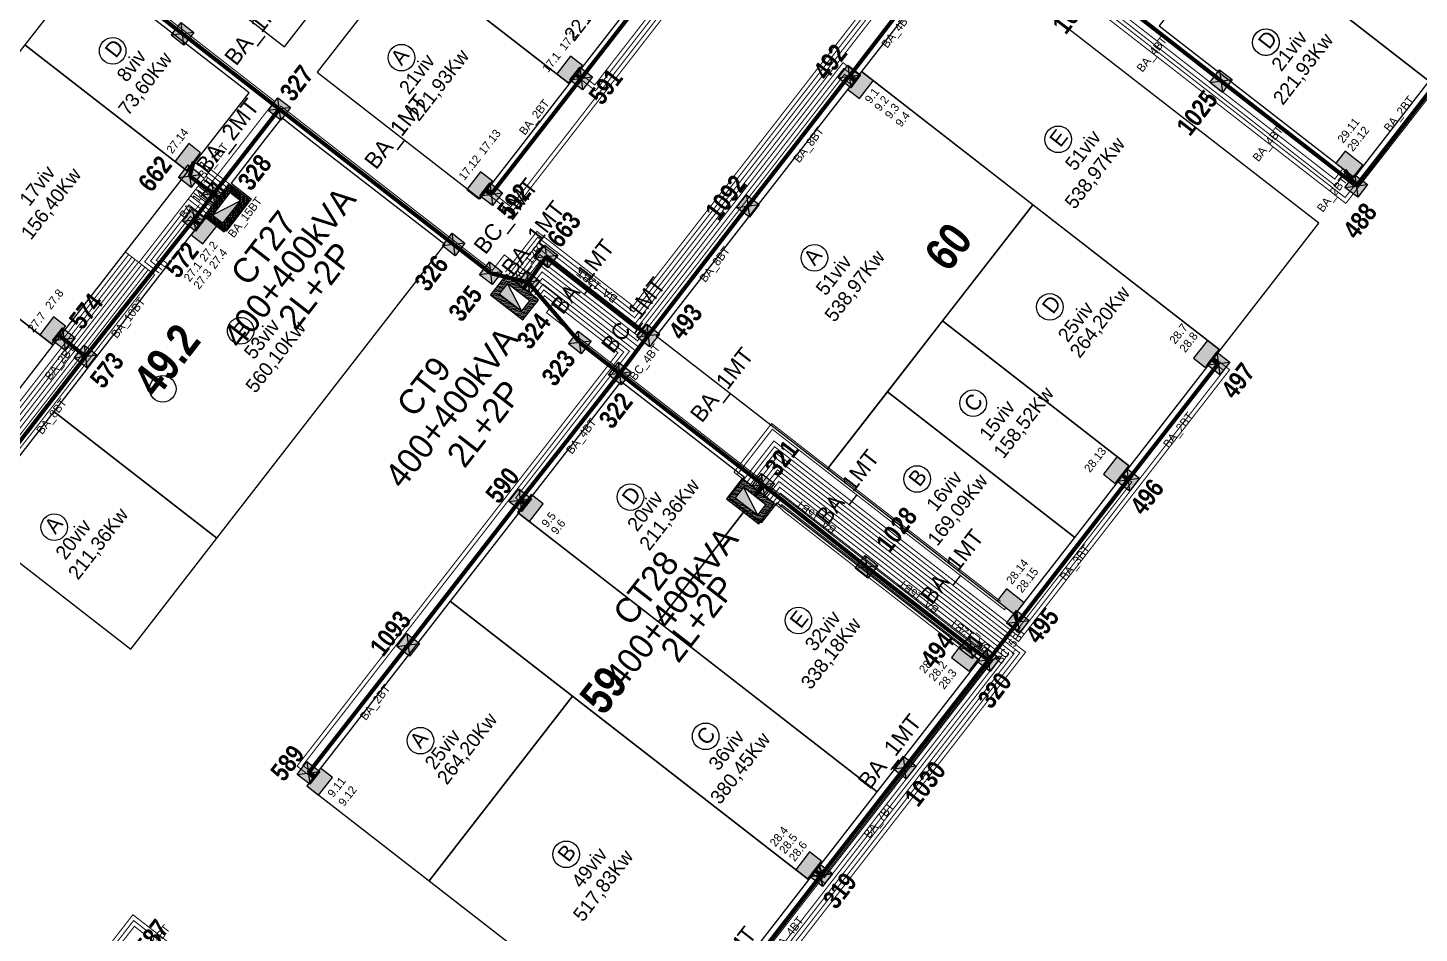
# Model space of a CAD drawing. Header units: metres. Extents: x 750363 to 753809, y 4417932 to 4421953.
# Drawn here: x 752664.9 to 753001.8, y 4419454.3 to 4419673.5 of the extents above; entities that cross this region are included whole.
import ezdxf
from ezdxf.enums import TextEntityAlignment as Align

# ---------------------------------------------------------------- set-up
doc = ezdxf.new("R2010")
doc.units = ezdxf.units.M
doc.linetypes.add('RAYITAS', pattern=[0.375, 0.25, -0.125])
doc.linetypes.add('TRAZOS2', pattern=[9.525, 6.35, -3.175])
for name, color, linetype in [('--norte h4', 7, 'TRAZOS2'), ('0-MANZANAS', 10, 'Continuous'), ('0-REPARCELACION', 5, 'Continuous'), ('1-CT', 2, 'TRAZOS2'), ('1-CT-TXT', 3, 'TRAZOS2'), ('1-LINEAS-MT', 7, 'Continuous'), ('2-ARQUETAS-CRUCE', 10, 'Continuous'), ('2-ARQUETAS-PASO', 170, 'Continuous'), ('2-ARQUETAS-TRAFO', 7, 'Continuous'), ('2-CARGAS-BT', 7, 'Continuous'), ('2-HORNACINAS', 7, 'Continuous'), ('2-HORNACINAS-TXT-SIMPLE', 2, 'Continuous'), ('2-LINEAS-BT', 10, 'Continuous'), ('2-TEXTO ZANJA-BT', 7, 'Continuous'), ('2-TEXTO ZANJA-MT', 7, 'Continuous'), ('2-TEXTO-ARQUETA-MT', 7, 'Continuous'), ('2-ZANJAS-BT', 170, 'Continuous'), ('2-ZANJAS-MT', 10, 'Continuous'), ('2-ZANJAS-MT-BT', 82, 'Continuous')]:
    doc.layers.add(name, color=color, linetype=linetype)
doc.styles.add('Century', font='GOTHIC.TTF')
doc.styles.add('Century_1_1000', font='GOTHIC.TTF', dxfattribs={"height": 2})
doc.styles.add('Century_1_2000', font='GOTHIC.TTF', dxfattribs={"height": 4})
doc.styles.add('Century_1_2500', font='GOTHIC.TTF', dxfattribs={"height": 6})
doc.styles.add('Urbanismo_1_1000', font='swisscb.ttf', dxfattribs={"height": 3})
doc.styles.add('Urbanismo_1_2500', font='swisscb.ttf', dxfattribs={"height": 8})

# ---------------------------------------------------------------- blocks, each defined once
blk = doc.blocks.new('ct')
at = {"linetype": 'Continuous'}
h = blk.add_hatch(dxfattribs=at)
h.set_pattern_fill('ANSI31', color=253, scale=0.1, angle=-142.1201, style=0)
h.set_pattern_definition([(45, (0, -5e-10), (-0.2245064, 0.2245064), [])])
h.paths.add_polyline_path([(-1183.13, 162.26), (-1193.03, 162.26), (-1193.03, 156.06), (-1183.13, 156.06)])
h.paths.add_polyline_path([(-1184.63, 160.76), (-1184.63, 157.56), (-1191.53, 157.56), (-1191.53, 160.76)], flags=16)
blk.add_hatch(color=80, dxfattribs=at).paths.add_polyline_path([(-1191.53, 160.76), (-1191.53, 157.56), (-1184.63, 157.56)])
at = {"color": 80, "linetype": 'Continuous'}
blk.add_line((-1184.63, 157.56), (-1191.53, 160.76), dxfattribs=at)
at = {"color": 5, "linetype": 'Continuous'}
blk.add_lwpolyline([(-1193.03, 156.06), (-1183.13, 156.06), (-1183.13, 162.26), (-1193.03, 162.26)], close=True, dxfattribs=at)
at = {"color": 6, "linetype": 'Continuous'}
blk.add_lwpolyline([(-1191.53, 157.56), (-1184.63, 157.56), (-1184.63, 160.76), (-1191.53, 160.76)], close=True, dxfattribs=at)
blk = doc.blocks.new('HORNACINA')
at = {"layer": '--norte h4'}
blk.add_hatch(color=141, dxfattribs=at).paths.add_polyline_path([(-3.63, 2.72), (-3.63, -2.72), (0, -2.72), (0, 2.72)])
at = {"layer": '--norte h4', "color": 5}
blk.add_lwpolyline([(-3.63, 2.72), (-3.63, -2.72), (0, -2.72), (0, 2.72)], close=True, dxfattribs=at)
blk = doc.blocks.new('Arqueta 001')
h = blk.add_hatch(color=255)
h.dxf.hatch_style = 1
h.paths.add_polyline_path([(-1.95, 1.95), (0, 0), (1.95, 1.95)])
h.paths.add_polyline_path([(0, 0), (-1.95, -1.95), (1.95, -1.95)])
h = blk.add_hatch(color=256)
h.dxf.hatch_style = 1
h.paths.add_polyline_path([(0, 0), (-1.95, 1.95), (-1.95, -1.95)])
h.paths.add_polyline_path([(1.95, -1.95), (1.95, 1.95), (0, 0)])
h = blk.add_hatch(color=256)
h.dxf.hatch_style = 1
h.paths.add_polyline_path([(1.95, 1.95), (-1.95, 1.95), (0, 0)])
h.paths.add_polyline_path([(0, 0), (-1.95, -1.95), (1.95, -1.95)])
for p, q in [((-1.95, 1.95), (1.95, 1.95)), ((-1.95, -1.95), (-1.95, 1.95)), ((-1.95, 1.95), (1.95, -1.95)), ((1.95, 1.95), (-1.95, -1.95)), ((1.95, 1.95), (1.95, -1.95)), ((1.95, -1.95), (-1.95, -1.95))]:
    blk.add_line(p, q)

msp = doc.modelspace()

# ---------------------------------------------------------------- linework, layer by layer
at = {"layer": '0-REPARCELACION'}
for points in [[(752732.19, 4419756.99), (752687.55, 4419699.52), (752727.04, 4419668.85), (752771.67, 4419726.32)], [(752979.83, 4419726.69), (752957.01, 4419697.31), (753004.26, 4419660.61), (753027.08, 4419689.98)], [(752777.99, 4419718.15), (752756.57, 4419690.57), (752796.06, 4419659.9), (752817.48, 4419687.48)], [(752957.01, 4419697.31), (752938.89, 4419673.97), (752986.14, 4419637.27), (753004.26, 4419660.61)], [(752890.68, 4419693.69), (752866.76, 4419662.89), (752953.63, 4419595.42), (752977.55, 4419626.22)], [(752678.96, 4419688.46), (752664.15, 4419669.4), (752703.64, 4419638.73), (752718.45, 4419657.79)], [(752756.57, 4419690.57), (752734.93, 4419662.72), (752774.42, 4419632.05), (752796.06, 4419659.9)], [(752664.15, 4419669.4), (752631.5, 4419627.36), (752670.99, 4419596.69), (752703.64, 4419638.73)], [(752866.76, 4419662.89), (752817.07, 4419598.92), (752858.56, 4419566.69), (752908.25, 4419630.66)], [(752734.16, 4419645.59), (752726.35, 4419651.66), (752722.54, 4419646.76), (752714.08, 4419635.86), (752718.97, 4419632.06), (752712.9, 4419624.24), (752708, 4419628.05), (752671.15, 4419580.59), (752710.63, 4419549.92), (752765.83, 4419620.99)], [(752908.25, 4419630.66), (752886.41, 4419602.54), (752931.79, 4419567.29), (752953.63, 4419595.42)], [(752631.5, 4419627.36), (752618.08, 4419610.08), (752657.57, 4419579.41), (752670.99, 4419596.69)], [(752886.41, 4419602.54), (752873.06, 4419585.36), (752918.44, 4419550.11), (752931.79, 4419567.29)], [(752808.48, 4419587.86), (752804.68, 4419582.97), (752783.72, 4419555.99), (752817.6, 4419529.68), (752838.55, 4419556.66), (752834.64, 4419559.69), (752838.45, 4419564.59)], [(752873.06, 4419585.36), (752858.56, 4419566.69), (752903.94, 4419531.45), (752918.44, 4419550.11)], [(752689.77, 4419523.06), (752710.63, 4419549.92), (752671.15, 4419580.59), (752650.28, 4419553.73)], [(752846.27, 4419558.52), (752842.46, 4419553.62), (752838.55, 4419556.66), (752817.6, 4419529.68), (752870.6, 4419488.51), (752895.35, 4419520.39)], [(752783.72, 4419555.99), (752767.16, 4419534.67), (752854.04, 4419467.19), (752870.6, 4419488.51)], [(752767.16, 4419534.67), (752732.42, 4419489.93), (752819.29, 4419422.46), (752854.04, 4419467.19)], [(752767.16, 4419534.67), (752732.42, 4419489.93), (752762.04, 4419466.92), (752796.79, 4419511.65)], [(752796.79, 4419511.65), (752762.04, 4419466.92), (752819.29, 4419422.46), (752854.04, 4419467.19)]]:
    msp.add_lwpolyline(points, close=True, dxfattribs=at)
msp.add_lwpolyline([(752966.68, 4419672.55, -1), (752962.73, 4419667.46, -1)], format="xyb", close=True, dxfattribs=at)
at = {"layer": '0-REPARCELACION', "color": 6}
msp.add_lwpolyline([(752718.39, 4419602.68, -1), (752714.44, 4419597.6, -1)], format="xyb", close=True, dxfattribs=at)
for centre in [(752685.41, 4419667.91), (752964.7, 4419670.01), (752755.35, 4419666.26), (752914.42, 4419646.49), (752855.36, 4419617.82), (752912.38, 4419605.91), (752697.53, 4419586.07), (752893.8, 4419582.61), (752880.24, 4419564.25), (752810.8, 4419559.88), (752671.26, 4419552.57), (752851.48, 4419530), (752759.94, 4419500.9), (752829.03, 4419501.94), (752795.25, 4419473.37)]:
    msp.add_circle(centre, 3.22, dxfattribs=at)
at = {"layer": '1-LINEAS-MT', "color": 10}
msp.add_lwpolyline([(752709.52, 4419630.56, 0.25, 0.25, 0), (752706.75, 4419632.71, 0.25, 0.25, 0), (752723.85, 4419654.69, 0.25, 0.25, 0), (752724.64, 4419655.71, 0.25, 0.25, 0), (752679.3, 4419690.96, 0.25, 0.25, 0), (752794.07, 4419838.56, 0.25, 0.25, 0), (752794.83, 4419837.98, 0, 0, 0)], format="xyseb", dxfattribs=at)
at = {"layer": '1-LINEAS-MT', "color": 10, "const_width": 0.25}
for points in [[(752712.29, 4419634.07), (752711.01, 4419635.06), (752726.15, 4419654.54), (752777.34, 4419614.74), (752780.28, 4419618.52), (752786.36, 4419613.79), (752784.22, 4419611.04)], [(752784.22, 4419611.04), (752785.52, 4419612.71)], [(752785.85, 4419609.77), (752787.99, 4419612.52), (752793.39, 4419608.32), (752790.45, 4419604.54), (752842.7, 4419563.91)], [(752841.11, 4419561.86), (752841.91, 4419562.89)], [(752693.83, 4419276.09), (752695.2, 4419277.85), (752704.27, 4419270.8), (752898.47, 4419520.54), (752844.45, 4419562.55)]]:
    msp.add_lwpolyline(points, dxfattribs=at)
at = {"layer": '1-LINEAS-MT', "const_width": 0.25}
for points in [[(752841.91, 4419562.89), (752842.7, 4419563.91)], [(752843.66, 4419561.53), (752844.45, 4419562.55)]]:
    msp.add_lwpolyline(points, dxfattribs=at)
at = {"layer": '2-LINEAS-BT', "const_width": 0.25}
for points in [[(752918.58, 4419729.96), (752913.26, 4419734.09), (752889.95, 4419704.09), (752984.07, 4419630.98), (753027.57, 4419686.64), (753025.65, 4419688.14)], [(752917.96, 4419729.17), (752913.44, 4419732.69), (752891.36, 4419704.26), (752983.9, 4419632.39), (753026.18, 4419686.49), (753025.05, 4419687.37)], [(752984.13, 4419638.61), (752981.53, 4419635.27), (752892.76, 4419704.44), (752913.61, 4419731.28), (752917.35, 4419728.38)], [(752983.37, 4419639.42), (752981.39, 4419636.87), (752894.16, 4419704.62), (752913.79, 4419729.88), (752916.74, 4419727.59)], [(752874.43, 4419710.67), (752877.77, 4419714.97), (752871.56, 4419719.79), (752864.88, 4419711.2), (752851.54, 4419721.55), (752802.35, 4419658.25), (752797.62, 4419661.93)], [(752875.22, 4419710.06), (752879.17, 4419715.14), (752871.38, 4419721.2), (752864.7, 4419712.6), (752851.37, 4419722.96), (752802.18, 4419659.66), (752798.23, 4419662.72)], [(752775.69, 4419633.68), (752782.01, 4419628.77), (752851.89, 4419718.75), (752865.23, 4419708.39), (752871.91, 4419716.99), (752874.96, 4419714.62), (752872.89, 4419711.95)], [(752873.64, 4419711.28), (752876.36, 4419714.79), (752871.73, 4419718.39), (752865.06, 4419709.79), (752851.72, 4419720.15), (752781.83, 4419630.17), (752776.3, 4419634.47)], [(752889.73, 4419692.12), (752882.59, 4419697.68), (752811.45, 4419606.12), (752788.17, 4419624.2), (752780.54, 4419614.38)], [(752889.12, 4419691.33), (752882.76, 4419696.27), (752811.63, 4419604.71), (752788.35, 4419622.79), (752781.33, 4419613.77)], [(752888.51, 4419690.54), (752882.94, 4419694.87), (752811.81, 4419603.31), (752788.53, 4419621.39), (752782.12, 4419613.15)], [(752887.89, 4419689.75), (752883.11, 4419693.47), (752811.98, 4419601.91), (752788.7, 4419619.99), (752782.91, 4419612.54)], [(752866.13, 4419662.08), (752862.29, 4419665.05), (752812.16, 4419600.5), (752788.88, 4419618.59), (752783.7, 4419611.93)], [(752865.52, 4419661.29), (752862.47, 4419663.65), (752812.33, 4419599.1), (752789.05, 4419617.18), (752784.49, 4419611.31)], [(752864.9, 4419660.5), (752862.65, 4419662.25), (752812.51, 4419597.7), (752789.23, 4419615.78), (752785.28, 4419610.7)], [(752864.29, 4419659.71), (752862.82, 4419660.84), (752812.69, 4419596.29), (752789.4, 4419614.38), (752786.07, 4419610.08)], [(752705.04, 4419641.09), (752706.22, 4419640.17), (752706.85, 4419640.98), (752713.59, 4419635.75)], [(752708.6, 4419638.35), (752703.69, 4419632.03)], [(752712.36, 4419634.17), (752707.99, 4419637.56)], [(752712.97, 4419634.96), (752708.6, 4419638.35)], [(752709.29, 4419630.22), (752704.92, 4419633.61)], [(752709.91, 4419631.01), (752705.53, 4419634.4)], [(752710.52, 4419631.8), (752706.15, 4419635.19)], [(752711.13, 4419632.59), (752706.76, 4419635.98)], [(752711.75, 4419633.38), (752707.37, 4419636.77)], [(752696.72, 4419614.09), (752693.16, 4419616.85), (752703.87, 4419630.63), (752707.45, 4419627.85)], [(752708.07, 4419628.64), (752703.69, 4419632.03)], [(752708.68, 4419629.43), (752704.31, 4419632.82)], [(752697.33, 4419614.88), (752694.57, 4419617.03), (752704.04, 4419629.23), (752706.84, 4419627.06)], [(752697.94, 4419615.67), (752695.97, 4419617.2), (752704.22, 4419627.83), (752706.23, 4419626.27)], [(752698.56, 4419616.46), (752697.37, 4419617.38), (752704.4, 4419626.42), (752705.61, 4419625.48)], [(752652.96, 4419483.04), (752653.57, 4419483.83), (752612.13, 4419516.02), (752690.86, 4419617.38)], [(752653.75, 4419482.43), (752654.97, 4419484.01), (752613.53, 4419516.2), (752691.65, 4419616.76)], [(752643.7, 4419562.28), (752645.63, 4419560.78), (752690.07, 4419617.99)], [(752672.3, 4419599.11), (752673.44, 4419598.22), (752689.28, 4419618.6)], [(752673.35, 4419600.35), (752673.65, 4419600.12), (752688.49, 4419619.22), (752690.97, 4419617.29)], [(752690.94, 4419617.31), (752695.59, 4419613.7)], [(752654.54, 4419481.82), (752656.38, 4419484.19), (752614.94, 4419516.37), (752692.43, 4419616.15)], [(752655.33, 4419481.2), (752657.78, 4419484.36), (752616.34, 4419516.55), (752693.22, 4419615.54)], [(752656.12, 4419480.59), (752659.18, 4419484.54), (752617.74, 4419516.73), (752694.01, 4419614.92)], [(752651.77, 4419555.65), (752650.2, 4419556.88), (752694.8, 4419614.31)], [(752652.39, 4419556.44), (752651.6, 4419557.05), (752695.59, 4419613.7)], [(752788.44, 4419608.24), (752789.82, 4419610.03), (752809.18, 4419594.99), (752731.46, 4419494.92), (752734.48, 4419492.58)], [(752787.65, 4419608.86), (752789.64, 4419611.43), (752810.58, 4419595.17), (752783.01, 4419559.67), (752784.97, 4419558.14)], [(752786.86, 4419609.47), (752789.47, 4419612.83), (752811.99, 4419595.34), (752784.41, 4419559.84), (752785.58, 4419558.93)], [(752733.86, 4419491.79), (752730.06, 4419494.74), (752807.78, 4419594.82), (752790, 4419608.62), (752789.23, 4419607.63)], [(752951.99, 4419593.77), (752955.93, 4419590.7), (752904.81, 4419524.9), (752845.89, 4419570.67), (752839.82, 4419562.86)], [(752951.37, 4419592.98), (752954.53, 4419590.53), (752904.63, 4419526.31), (752845.71, 4419572.07), (752839.03, 4419563.47)], [(752900.47, 4419534.6), (752845.01, 4419577.68), (752835.87, 4419565.92)], [(752901.79, 4419533.11), (752901.4, 4419532.61), (752845.18, 4419576.28), (752836.66, 4419565.31)], [(752929.89, 4419565.35), (752932.26, 4419563.51), (752904.46, 4419527.71), (752845.54, 4419573.47), (752838.24, 4419564.08)], [(752819.86, 4419423.84), (752826.18, 4419418.94), (752906.51, 4419522.32), (752846.06, 4419569.26), (752840.61, 4419562.24)], [(752820.47, 4419424.63), (752826, 4419420.34), (752905.1, 4419522.14), (752846.24, 4419567.86), (752841.4, 4419561.63)], [(752821.09, 4419425.42), (752825.82, 4419421.74), (752903.7, 4419521.97), (752846.42, 4419566.46), (752842.19, 4419561.02)], [(752821.7, 4419426.21), (752825.65, 4419423.15), (752902.3, 4419521.79), (752846.59, 4419565.05), (752842.98, 4419560.4)], [(752835.87, 4419565.92), (752847.72, 4419556.72), (752847.65, 4419556.64), (752890.38, 4419523.4)], [(752854.8, 4419468.79), (752857.96, 4419466.34), (752900.89, 4419521.61), (752846.77, 4419563.65), (752843.77, 4419559.79)], [(752855.42, 4419469.58), (752857.79, 4419467.74), (752899.49, 4419521.44), (752846.95, 4419562.25), (752844.56, 4419559.18)], [(752856.03, 4419470.37), (752857.61, 4419469.15), (752898.09, 4419521.26), (752847.12, 4419560.84), (752845.35, 4419558.56)], [(752893.97, 4419521.41), (752894.59, 4419522.2), (752857.65, 4419551.4), (752847.3, 4419559.44), (752846.14, 4419557.95)], [(752893.1, 4419522.09), (752893.33, 4419522.39), (752847.48, 4419558.04), (752846.93, 4419557.34)], [(752893.1, 4419522.09), (752893.11, 4419522.1)], [(752565.05, 4419394.32), (752563.21, 4419391.95), (752610.13, 4419355.51), (752690.31, 4419458.75), (752789.29, 4419381.87), (752750.11, 4419331.42), (752748.78, 4419332.45)], [(752783.38, 4419381.6), (752784.49, 4419383.03), (752690.67, 4419455.94), (752610.49, 4419352.71), (752560.41, 4419391.6), (752563.47, 4419395.55)], [(752784.17, 4419380.99), (752785.89, 4419383.21), (752690.49, 4419457.34), (752610.31, 4419354.11), (752561.81, 4419391.78), (752564.26, 4419394.93)]]:
    msp.add_lwpolyline(points, dxfattribs=at)
at = {"layer": '2-LINEAS-BT', "color": 95, "const_width": 0.25}
msp.add_lwpolyline([(752703.69, 4419632.03), (752691.76, 4419616.67)], dxfattribs=at)
at = {"layer": '2-ZANJAS-BT', "const_width": 1}
for points, elevation in [([(752863.82, 4419661.73), (752890.27, 4419696.14)], 1.34), ([(752953.84, 4419660.65), (752923.37, 4419684.38)], 0), ([(752839.27, 4419630.35), (752863.71, 4419661.82)], 1.34), ([(752815.09, 4419599.01), (752839.22, 4419630.33)], 1.34), ([(752790.45, 4419618.14), (752815.09, 4419599.01)], 1.34), ([(752786.05, 4419611.91), (752784.94, 4419610.48)], 1.34), ([(752808.22, 4419589.79), (752784.12, 4419559.13)], 1.34), ([(752840.88, 4419560.14), (752842.96, 4419562.81)], 1.34), ([(752756.97, 4419524.07), (752784.12, 4419559.13)], 1.34), ([(752904.64, 4419529.58), (752903.94, 4419531.45)], 1.34), ([(752756.97, 4419524.07), (752732.81, 4419493.08)], 1.34), ([(752893.24, 4419523.5), (752892.92, 4419522.23)], 1.34), ([(752732.81, 4419493.08), (752734.09, 4419492.09)], 1.34)]:
    msp.add_lwpolyline(points, dxfattribs=dict(at, elevation=elevation))
for points in [[(752820.28, 4419688.82), (752798.87, 4419661.25)], [(752798.87, 4419661.25), (752777.07, 4419633.19)], [(752798.87, 4419661.25), (752797.49, 4419662.23)], [(752863.82, 4419661.73), (752865.1, 4419660.74)], [(752986.6, 4419635.2), (752953.84, 4419660.65)], [(753006.41, 4419660.7), (752986.6, 4419635.2)], [(752704.06, 4419637.6), (752705.04, 4419641.09)], [(752709.82, 4419633.3), (752704.06, 4419637.6)], [(752986.6, 4419635.2), (752983.8, 4419639.08)], [(752705.09, 4419627.02), (752709.82, 4419633.3)], [(752709.82, 4419633.3), (752710.99, 4419632.45)], [(752777.07, 4419633.19), (752775.72, 4419634.24)], [(752986.6, 4419635.2), (752986.6, 4419635.2)], [(752678.77, 4419593.93), (752705.07, 4419627.04)], [(752705.05, 4419627.02), (752706.39, 4419625.97)], [(752673.59, 4419598.1), (752672.3, 4419599.11)], [(752678.82, 4419593.89), (752673.59, 4419598.1)], [(752650.39, 4419557.19), (752678.82, 4419593.89)], [(752953.21, 4419592.22), (752951.75, 4419593.44)], [(752931.34, 4419564.07), (752953.22, 4419592.21)], [(752904.73, 4419529.69), (752931.34, 4419564.07)], [(752931.35, 4419564.08), (752929.82, 4419565.26)], [(752784.12, 4419559.13), (752785.13, 4419558.34)], [(752856.95, 4419468.34), (752855.4, 4419469.58)]]:
    msp.add_lwpolyline(points, dxfattribs=at)
at = {"layer": '2-ZANJAS-BT', "linetype": 'RAYITAS', "ltscale": 4, "const_width": 1, "elevation": 1.34}
for points in [[(752785.99, 4419611.8), (752790.45, 4419618.14)], [(752815.09, 4419599.01), (752808.22, 4419589.79)], [(752897.55, 4419520.41), (752904.64, 4419529.58)]]:
    msp.add_lwpolyline(points, dxfattribs=at)
at = {"layer": '2-ZANJAS-MT', "const_width": 1}
for points in [[(752678.86, 4419690.26), (752702.32, 4419672.05)], [(752702.32, 4419672.05), (752725.77, 4419653.83)], [(752725.77, 4419653.83), (752709.82, 4419633.3)], [(752725.77, 4419653.83), (752768, 4419621.03)], [(752709.82, 4419633.3), (752710.98, 4419632.39)], [(752776.98, 4419614.06), (752786.06, 4419611.88)], [(752786.06, 4419611.88), (752784.96, 4419610.46)], [(752786.06, 4419611.88), (752798.53, 4419597.32)], [(752808.22, 4419589.79), (752842.93, 4419562.83)], [(752842.93, 4419562.83), (752841.8, 4419561.32)]]:
    msp.add_lwpolyline(points, dxfattribs=at)
at = {"layer": '2-ZANJAS-MT', "linetype": 'RAYITAS', "ltscale": 4, "const_width": 1}
for points in [[(752768, 4419621.03), (752776.98, 4419614.06)], [(752798.53, 4419597.32), (752808.22, 4419589.79)]]:
    msp.add_lwpolyline(points, dxfattribs=at)
at = {"layer": '2-ZANJAS-MT-BT', "const_width": 1, "elevation": 1.34}
for points in [[(752867.97, 4419542.99), (752842.93, 4419562.83)], [(752867.97, 4419542.99), (752893.24, 4419523.5)], [(752893.24, 4419523.5), (752897.55, 4419520.41)], [(752877.27, 4419494.37), (752897.55, 4419520.41)], [(752877.27, 4419494.37), (752857, 4419468.34)]]:
    msp.add_lwpolyline(points, dxfattribs=at)
at = {"layer": '2-ZANJAS-MT-BT', "const_width": 1}
msp.add_lwpolyline([(752838.2, 4419444.08), (752856.98, 4419468.32)], dxfattribs=at)

# ---------------------------------------------------------------- block references
at = {"layer": '1-CT'}
for p, rotation in [((753567.91, 4420470.1, 1.34), 52.13185966903457), ((753567.91, 4420470.1, 1.34), 52.13185966903457), ((753622.96, 4418753.3, 1.34), 322.1318596409652), ((753680.1, 4418703.93, 1.34), 322.1318596409795), ((753680.1, 4418703.93, 1.34), 322.1318596409795)]:
    msp.add_blockref('ct', p, dxfattribs=dict(at, rotation=rotation))
at = {"layer": '2-ARQUETAS-CRUCE'}
for p, rotation in [((752702.32, 4419672.05), 232.1318596168665), ((752725.77, 4419653.83), 232.1318596168665), ((752986.6, 4419635.2), 52.16329557798176), ((752790.45, 4419618.14, 1.34), 52.16329557652764), ((752673.59, 4419598.1), 52.16329557759255), ((752815.09, 4419599.01, 1.34), 52.16329557652764), ((752678.81, 4419593.93), 52.16329557759255), ((752808.22, 4419589.79), 232.1318596168665), ((752897.55, 4419520.41), 232.1318596168665)]:
    msp.add_blockref('Arqueta 001', p, dxfattribs=dict(at, rotation=rotation))
at = {"layer": '2-ARQUETAS-PASO'}
for p, rotation in [((752798.87, 4419661.25), 52.16329557569682), ((752863.82, 4419661.73), 52.16329557652764), ((752953.84, 4419660.6), 52.16329557798176), ((752704.06, 4419637.6, 2.68), 52.16329557759255), ((752777.07, 4419633.19), 52.16329557569682), ((752839.27, 4419630.35, 1.34), 52.16329557652764), ((752705.09, 4419627.02), 52.16329557759255), ((752768, 4419621.03), 232.1318596168665), ((752776.98, 4419614.06), 232.1318596168665), ((752798.53, 4419597.32), 232.1318596168665), ((752953.21, 4419592.22), 52.16329557652764), ((752931.34, 4419564.07), 52.16329557652764), ((752784.12, 4419559.13), 52.16329557652764), ((752867.97, 4419542.99, 1.34), 52.16329557652764), ((752904.63, 4419529.68), 52.16329557652764), ((752756.97, 4419524.07, 1.34), 52.16329557652764), ((752893.24, 4419523.5, 1.34), 52.16329557652764), ((752732.81, 4419493.08, 1.34), 52.16329557652764), ((752877.27, 4419494.37, 1.34), 232.1318596168665), ((752856.97, 4419468.36), 232.1318596168665), ((752856.97, 4419468.34), 52.16329557652764)]:
    msp.add_blockref('Arqueta 001', p, dxfattribs=dict(at, rotation=rotation))
at = {"layer": '2-ARQUETAS-TRAFO', "rotation": 232.1318596168665}
for p in [(752709.82, 4419633.3), (752786.06, 4419611.88), (752842.93, 4419562.83)]:
    msp.add_blockref('Arqueta 001', p, dxfattribs=at)
at = {"layer": '2-HORNACINAS'}
for p, rotation in [((752794.63, 4419664.46), 142.1262165960849), ((752865.1, 4419660.74), 142.1262165960849), ((752702.18, 4419643.32), 142.1262165960849), ((752983.8, 4419639.08), 232.1262165945555), ((752772.86, 4419636.47), 142.1262165960849), ((752706.07, 4419625.54), 142.1262165960849), ((752669.44, 4419601.33), 142.1262165960849), ((752948.88, 4419595.66), 142.1262165960849), ((752927.02, 4419567.55), 142.1262165960849), ((752785.13, 4419558.34), 142.1262165960849), ((752901.79, 4419533.11), 232.1262165945555), ((752890.69, 4419519.37), 232.1262165945555), ((752734.09, 4419492.08), 142.1262165960849), ((752852.54, 4419471.8), 142.1262165960849)]:
    msp.add_blockref('HORNACINA', p, dxfattribs=dict(at, rotation=rotation))

# ---------------------------------------------------------------- texts
at = {"layer": '0-MANZANAS', "char_height": 8, "attachment_point": 1, "rotation": 52.1633, "style": 'Urbanismo_1_2500'}
for s, insert in [('\\pxqc;60', (752876.01, 4419611.9, 1.34)), ('\\pxqc;49.2', (752686.66, 4419584.42, 1.34)), ('\\pxqc;59', (752792.51, 4419504.55, 1.34))]:
    msp.add_mtext_dynamic_manual_height_columns(s, width=28.0708, gutter_width=40, heights=[0], dxfattribs=dict(at, insert=insert))
at = {"layer": '0-REPARCELACION', "color": 3, "char_height": 3.75, "width": 7.0666, "attachment_point": 1, "rotation": 52.1633, "style": 'Century'}
for s, insert in [('D', (752962.52, 4419670.35)), ('D', (752683.22, 4419668.25)), ('A', (752752.43, 4419666.41)), ('E', (752911.99, 4419646.65)), ('A', (752852.45, 4419617.96)), ('D', (752910.19, 4419606.25)), ('B', (752714.24, 4419600.33)), ('C', (752891.24, 4419582.48)), ('B', (752877.85, 4419564.43)), ('D', (752808.43, 4419559.99)), ('A', (752668.57, 4419553.01)), ('E', (752849.11, 4419530.12)), ('A', (752757.03, 4419501.04)), ('C', (752826.47, 4419501.81)), ('B', (752792.86, 4419473.55))]:
    msp.add_mtext(s, dxfattribs=dict(at, insert=insert))
at = {"layer": '1-CT-TXT', "color": 5, "style": 'Century_1_2500'}
for s, p in [('400+400kVA', (752730.49, 4419613.69, 1.34)), ('CT27', (752724.3, 4419618.36, 1.34)), ('2L+2P', (752736.96, 4419609.23, 1.34)), ('400+400kVA', (752769.77, 4419579.78, 1.34)), ('CT9', (752763.12, 4419584.81, 1.34)), ('2L+2P', (752777.81, 4419575.84, 1.34)), ('400+400kVA', (752823.1, 4419531.37, 1.34)), ('CT28', (752816.9, 4419536.04, 1.34)), ('2L+2P', (752829.57, 4419528.65, 1.34))]:
    msp.add_text(s, height=6, rotation=52.1319, dxfattribs=at).set_placement(p, align=Align.CENTER)
at = {"layer": '2-CARGAS-BT', "color": 5, "char_height": 3.4, "attachment_point": 1, "rotation": 52.1633, "style": 'Century'}
for s, insert, width in [('221,93Kw', (752794.48, 4419672.05), 7.0666), ('21viv', (752965.77, 4419664.79), 7.0666), ('221,93Kw', (752966.14, 4419656.65), 7.0666), ('8viv', (752686.12, 4419662.2), 7.0666), ('73,60Kw', (752686.49, 4419654.06), 7.0666), ('221,93Kw', (752756.87, 4419652.72), 7.0666), ('21viv', (752754.5, 4419659.18), 7.0666), ('51viv', (752915.81, 4419640.71), 7.0666), ('538,97Kw', (752915.71, 4419631.43), 7.0666), ('17viv', (752662.54, 4419632.15), 7.0666), ('156,40Kw', (752662.92, 4419624.01), 7.0666), ('51viv', (752855.43, 4419610.5), 7.0666), ('538,97Kw', (752857.55, 4419604.08), 7.0666), ('  264,20Kw', (752915.38, 4419593.38), 26.5853), ('25viv', (752914.05, 4419599.2), 7.0666), ('53viv', (752716.94, 4419595.05), 7.0666), ('560,10Kw', (752717.31, 4419586.91), 7.0666), ('  158,52Kw', (752896.92, 4419569.02), 23.6632), ('15viv', (752895, 4419575.32), 7.0666), ('  211,36Kw', (752811.12, 4419546.75), 26.051), ('16viv', (752882.2, 4419558.22), 7.0666), ('169,09Kw', (752882.47, 4419549.88), 7.0666), ('20viv', (752809.75, 4419553.38), 7.0666), ('  211,36Kw', (752672.77, 4419539.7), 24.4396), ('20viv', (752671.28, 4419546.53), 7.0666), ('338,18Kw', (752851.79, 4419515.13), 7.0666), ('32viv', (752852.77, 4419524.38), 7.0666), ('  264,20Kw', (752762.12, 4419490.09), 24.3781), ('25viv', (752760.72, 4419495.68), 7.0666), ('36viv', (752829.45, 4419495.46), 7.0666), ('380,45Kw', (752829.82, 4419487.32), 7.0666), ('517,83Kw', (752796.63, 4419458.9), 7.0666), ('49viv', (752796.25, 4419467.04), 7.0666)]:
    msp.add_mtext(s, dxfattribs=dict(at, insert=insert, width=width))
at = {"layer": '2-HORNACINAS-TXT-SIMPLE', "char_height": 2, "attachment_point": 1, "rotation": 52.1633, "style": 'Century_1_1000'}
for s, insert in [('\\pxql;17.2', (752793.43, 4419669.08)), ('\\pxql;17.1', (752789.29, 4419663.75)), ('\\pxql;9.1', (752867.38, 4419656.23)), ('\\pxql;9.2', (752869.69, 4419654.35, 1.34)), ('\\pxql;9.3', (752872.23, 4419652.51)), ('\\pxql;9.4', (752874.79, 4419650.53, 1.34)), ('\\pxql;29.11', (752981.86, 4419646.64)), ('\\pxql;27.14', (752698.23, 4419644.09, -2.68)), ('\\pxql;17.13', (752773.86, 4419643.86)), ('\\pxql;29.12', (752984.2, 4419644.59)), ('\\pxql;17.12', (752769.02, 4419637.62)), ('\\pxql;27.2', (752706.23, 4419617.95, -1.34)), ('\\pxql;27.4', (752708.56, 4419616.14, -1.34)), ('\\pxql;27.1', (752702.44, 4419613.07, -1.34)), ('\\pxql;27.3', (752704.77, 4419611.26, -1.34)), ('\\pxql;27.8', (752668.89, 4419606.36, -2.68)), ('\\pxql;27.7', (752664.62, 4419600.8, -2.68)), ('\\pxql;28.7', (752941.16, 4419597.99)), ('\\pxql;28.8', (752943.61, 4419595.93)), ('\\pxql;28.13', (752920.51, 4419566.9)), ('\\pxql;9.5', (752789.07, 4419553.57)), ('\\pxql;9.6', (752791.36, 4419551.82)), ('\\pxql;28.14', (752901.65, 4419539.81, -1.34)), ('\\pxql;28.15', (752904.08, 4419537.75, -1.34)), ('\\pxql;28.1', (752880.52, 4419518.25, -1.34)), ('\\pxql;28.2', (752882.85, 4419516.33, -1.34)), ('\\pxql;28.3', (752885.21, 4419514.39, -1.34)), ('\\pxql;9.11', (752737.24, 4419488.21)), ('\\pxql;9.12', (752739.88, 4419486.08)), ('\\pxql;28.4', (752844.37, 4419476.27)), ('\\pxql;28.5', (752846.65, 4419474.53, -4.03)), ('\\pxql;28.6', (752849, 4419472.71))]:
    msp.add_mtext_dynamic_manual_height_columns(s, width=24.5045, gutter_width=30, heights=[0], dxfattribs=dict(at, insert=insert))
at = {"layer": '2-TEXTO ZANJA-BT', "char_height": 2, "attachment_point": 1, "style": 'Century_1_1000'}
for s, width, insert, rotation in [('BA_4BT', 9.8288, (752871.42, 4419669.63, 1.34), 52.1633), ('BA_4BT', 17.7246, (752933.23, 4419663.81, 1.34), 52.1633), ('BA_2BT', 9.8288, (752783.65, 4419648.56, 1.34), 52.1633), ('BA_2BT', 17.7246, (752993.1, 4419649.36, 1.34), 52.1633), ('BA_8BT', 9.8288, (752850.1, 4419641.87, 1.34), 52.1633), ('BA_4BT', 17.7246, (752961.32, 4419642.14, 1.34), 52.1633), ('BA_1BT', 12.9122, (752705.88, 4419637.95, -1.34), 52.1633), ('BA_14BT', 12.9122, (752701.37, 4419628.27, -2.68), 52.1633), ('BA_2BT', 17.7246, (752976.9, 4419629.9, 1.34), 52.1633), ('BA_15BT', 12.9122, (752713.13, 4419623.71), 52.1633), ('BC_12BT', 9.8288, (752781.87, 4419613.21, 1.34), 52.1633), ('BA_8BT', 9.8288, (752827.37, 4419612.92, 1.34), 52.1633), ('BA_12BT', 9.8288, (752806.61, 4419606.71, 1.34), 142.1262), ('BA_10BT', 12.9122, (752684.84, 4419599.37), 52.1633), ('BA_2BT', 12.9122, (752668.74, 4419589.24, -4.03), 52.1633), ('BC_4BT', 9.8288, (752810.39, 4419589.18, 1.34), 52.1633), ('BA_8BT', 12.9122, (752666.75, 4419576.08), 52.1633), ('BA_2BT', 9.8288, (752939.64, 4419572.79, 1.34), 52.1633), ('BA_4BT', 9.8288, (752795.05, 4419571.3, 1.34), 52.1633), ('BA_15BT', 9.8288, (752859.6, 4419550.73, 2.68), 142.1633), ('BA_3BT', 9.8288, (752914.66, 4419540.64, 1.34), 52.1633), ('BA_15BT', 9.8288, (752884.47, 4419531.39, 2.68), 142.1633), ('BA_12BT', 9.8288, (752896.93, 4419522, 2.68), 142.1633), ('BC_5BT', 9.8288, (752899, 4419520.48, 1.34), 52.1633), ('BA_2BT', 9.8288, (752745.12, 4419506.86, 1.34), 52.1633), ('BA_7BT', 9.8288, (752867.09, 4419478.34, 1.34), 52.1633), ('BA_4BT', 9.8288, (752845.23, 4419450.68, 1.34), 52.1633), ('BA_3BT', 17.1368, (752691.79, 4419448.72), 52.1633)]:
    msp.add_mtext_dynamic_manual_height_columns(s, width=width, gutter_width=10, heights=[0], dxfattribs=dict(at, insert=insert, rotation=rotation))
at = {"layer": '2-TEXTO ZANJA-MT', "char_height": 4, "attachment_point": 1, "rotation": 52.1633, "style": 'Century_1_2000'}
for s, insert in [('BA_1MT', (752712.16, 4419666.52)), ('BA_1MT', (752746.05, 4419641.4, -8.05)), ('BA_2MT', (752705.23, 4419640.36, -8.05)), ('BC_1MT', (752772.54, 4419620.82, -8.05)), ('BA_1MT', (752779.28, 4419615.58, -8.05)), ('BA_1MT', (752791.27, 4419606.27, -8.05)), ('BC_1MT', (752803.43, 4419596.83, -8.05)), ('BA_1MT', (752824.97, 4419580.09, -8.05)), ('BA_1MT', (752855.43, 4419555.36, -8.05)), ('BA_1MT', (752880.72, 4419536.07, -8.05)), ('BA_1MT', (752865.63, 4419491.31, -8.05)), ('BA_1MT', (752825.68, 4419439.88, -8.05))]:
    msp.add_mtext_dynamic_manual_height_columns(s, width=8.2281, gutter_width=10, heights=[0], dxfattribs=dict(at, insert=insert))
at = {"layer": '2-TEXTO-ARQUETA-MT', "char_height": 4.5, "attachment_point": 5, "rotation": 52.1633, "style": 'Urbanismo_1_1000'}
for s, insert, width in [('1024', (752918.03, 4419677.53, 1.34), 5.7295), ('492', (752859.2, 4419665.24), 5.7452), ('327', (752729.99, 4419660.1, 1.34), 5.7098), ('591', (752804.82, 4419659.25, 1.34), 5.2533), ('1025', (752948.06, 4419652.9, 1.34), 5.7295), ('662', (752695.66, 4419638.16, 1.34), 5.7058), ('328', (752719.8, 4419638.49, 1.34), 5.7058), ('1092', (752833.92, 4419632.39, 1.34), 5.7452), ('592', (752782.64, 4419631.43, 1.34), 5.7255), ('488', (752987.49, 4419626.75, 1.34), 5.7295), ('663', (752794.72, 4419624.65, 2.68), 5.7334), ('572', (752702.16, 4419617.31), 5.7255), ('326', (752762.61, 4419614.09, 1.34), 5.7098), ('325', (752770.83, 4419606.74, 1.34), 5.7058), ('574', (752678.94, 4419604.87, 1.34), 8.4575), ('324', (752787.4, 4419600.07, 1.34), 5.7334), ('493', (752824.15, 4419602.33, 1.34), 5.7531), ('573', (752684.01, 4419590.6, 1.34), 5.7334), ('323', (752793.39, 4419591.15, 1.34), 5.7295), ('497', (752957.97, 4419588.05, 1.34), 5.7334), ('322', (752807.27, 4419580.84), 5.7216), ('321', (752847.46, 4419569.27, 1.34), 5.2494), ('590', (752779.82, 4419562.72, 1.34), 5.7137), ('496', (752935.92, 4419559.92, 1.34), 5.7334), ('1028', (752875.27, 4419551.97, 1.34), 5.757), ('495', (752910.52, 4419528.77, 1.34), 5.7295), ('1093', (752752.66, 4419526.86, 2.68), 5.7137), ('494', (752885.13, 4419522.84, 1.34), 5.757), ('320', (752899.06, 4419513.08, 1.34), 5.7098), ('589', (752727.73, 4419495.48, 1.34), 5.7019), ('1030', (752882.22, 4419490.46, 2.68), 5.698), ('319', (752861.54, 4419464.58, 1.34), 5.698), ('587', (752694.93, 4419453.28, 1.34), 5.7137)]:
    msp.add_mtext(s, dxfattribs=dict(at, insert=insert, width=width))

doc.saveas('drawing.dxf')
